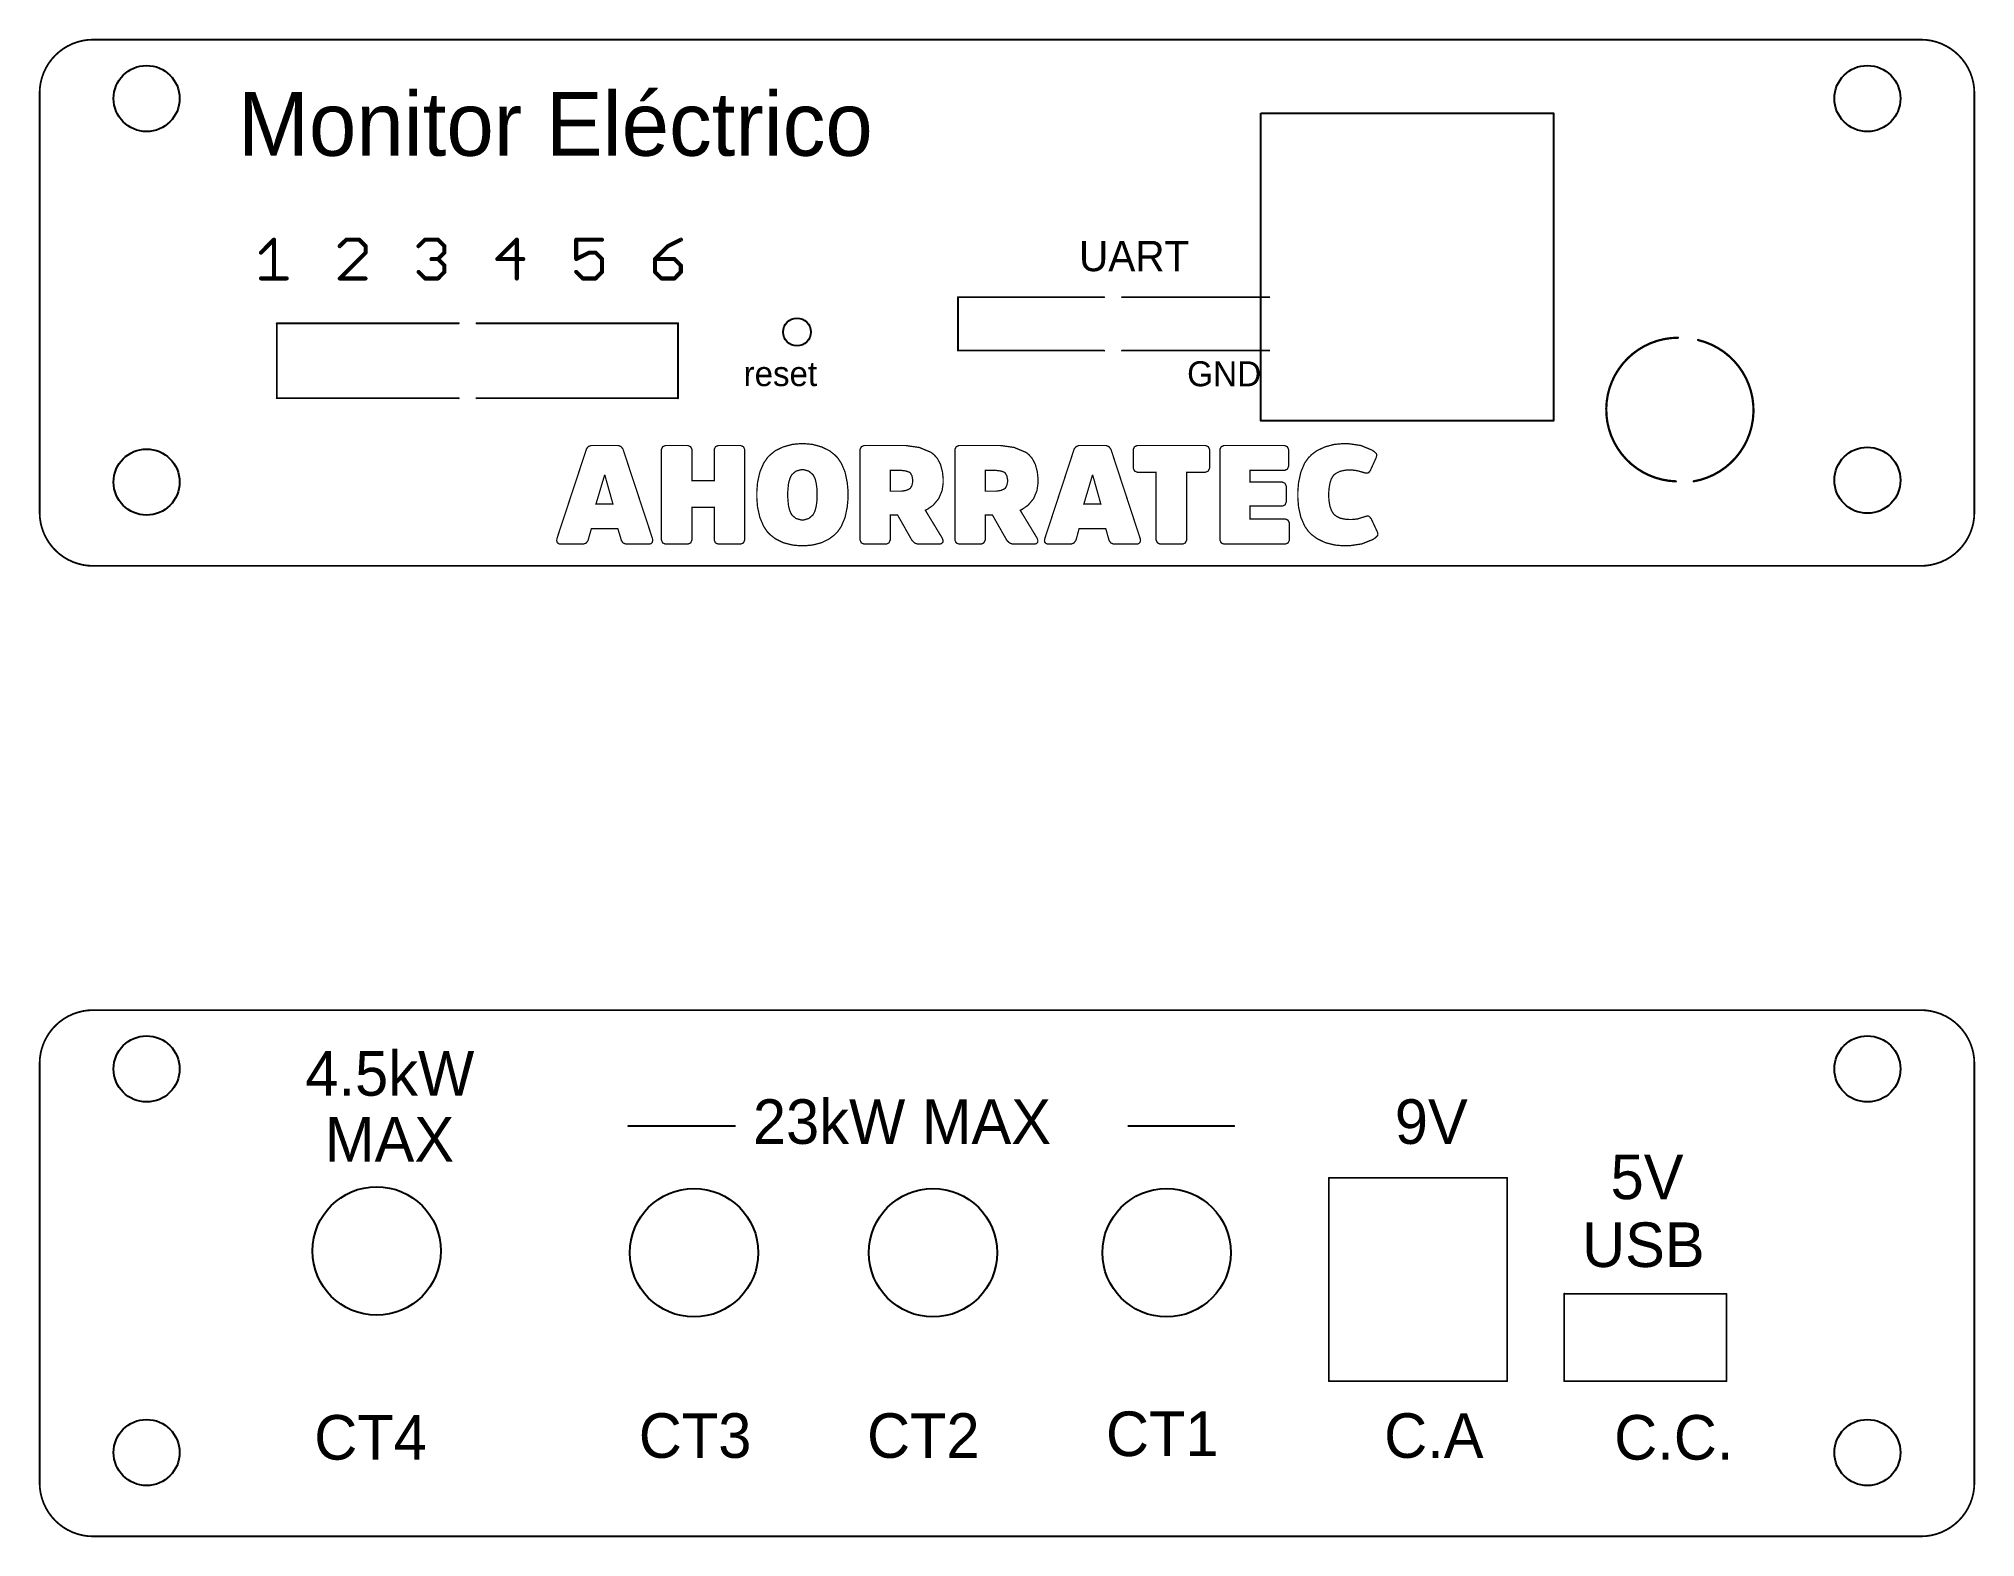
# Model space of a CAD drawing. Extents: x 0 to 109, y 0 to 84.
import ezdxf

# ---------------------------------------------------------------- set-up
doc = ezdxf.new("R2010")
doc.units = 0
doc.header["$MEASUREMENT"] = 0
doc.layers.get('0').update_dxf_attribs({"linetype": 'CONTINUOUS'})
doc.layers.add('20', color=7, linetype='CONTINUOUS')
doc.layers.add('21', color=253, linetype='CONTINUOUS')

# ---------------------------------------------------------------- blocks, each defined once
blk = doc.blocks.new('*U16')
at = {"linetype": 'Continuous'}
blk.add_text('GND', height=1.4, dxfattribs=at).set_placement((64.99, 66.47))

msp = doc.modelspace()

# ---------------------------------------------------------------- linework, layer by layer
at = {"linetype": 'Continuous'}
msp.add_lwpolyline([(68.48, 79.77), (84.9, 79.77), (84.9, 62.54), (68.48, 62.54)], close=True, dxfattribs=at)
at = {"const_width": 0.0717}
for points in [[(30.65, 60.9), (29.02, 55.96), (29.01, 55.93), (29, 55.82), (29.02, 55.73), (29.03, 55.71), (29.04, 55.7), (29.11, 55.64), (29.2, 55.62), (29.23, 55.62), (30.43, 55.62), (30.48, 55.62), (30.65, 55.68), (30.76, 55.83), (30.77, 55.88), (30.94, 56.48), (32.43, 56.48), (32.61, 55.88), (32.62, 55.83), (32.73, 55.68), (32.9, 55.62), (32.95, 55.62), (34.15, 55.62), (34.18, 55.62), (34.27, 55.64), (34.34, 55.7), (34.35, 55.71), (34.36, 55.73), (34.38, 55.82), (34.37, 55.93), (34.36, 55.96), (32.73, 60.9), (32.72, 60.95), (32.6, 61.09), (32.45, 61.15), (32.4, 61.15), (30.98, 61.15), (30.93, 61.15), (30.77, 61.09), (30.66, 60.95), (30.65, 60.9)], [(38.12, 55.62), (39.26, 55.62), (39.31, 55.62), (39.47, 55.69), (39.54, 55.85), (39.54, 55.9), (39.54, 60.87), (39.54, 60.93), (39.47, 61.08), (39.31, 61.15), (39.26, 61.15), (38.12, 61.15), (38.06, 61.15), (37.9, 61.08), (37.83, 60.93), (37.83, 60.87), (37.83, 59.18), (36.58, 59.18), (36.58, 60.87), (36.58, 60.93), (36.51, 61.08), (36.35, 61.15), (36.3, 61.15), (35.15, 61.15), (35.1, 61.15), (34.94, 61.08), (34.87, 60.93), (34.87, 60.87), (34.87, 55.9), (34.87, 55.85), (34.94, 55.69), (35.1, 55.62), (35.15, 55.62), (36.3, 55.62), (36.35, 55.62), (36.51, 55.69), (36.58, 55.85), (36.58, 55.9), (36.58, 57.68), (37.83, 57.68), (37.83, 55.9), (37.83, 55.85), (37.9, 55.69), (38.06, 55.62), (38.12, 55.62)], [(40.22, 58.39), (40.22, 58.22), (40.26, 57.7), (40.39, 57.12), (40.6, 56.62), (40.81, 56.31), (40.89, 56.23), (40.98, 56.14), (41.26, 55.92), (41.7, 55.7), (42.21, 55.57), (42.63, 55.53), (42.78, 55.53), (42.92, 55.53), (43.35, 55.57), (43.85, 55.7), (44.29, 55.92), (44.58, 56.14), (44.66, 56.23), (44.75, 56.31), (44.96, 56.62), (45.17, 57.12), (45.29, 57.7), (45.34, 58.22), (45.34, 58.39), (45.34, 58.56), (45.29, 59.07), (45.17, 59.66), (44.96, 60.15), (44.75, 60.46), (44.66, 60.55), (44.58, 60.63), (44.29, 60.86), (43.85, 61.07), (43.35, 61.21), (42.92, 61.25), (42.78, 61.25), (42.63, 61.25), (42.21, 61.21), (41.7, 61.07), (41.26, 60.86), (40.98, 60.63), (40.89, 60.55), (40.81, 60.46), (40.6, 60.15), (40.39, 59.66), (40.26, 59.07), (40.22, 58.56), (40.22, 58.39)], [(46.01, 60.87), (46.01, 55.9), (46.01, 55.85), (46.08, 55.69), (46.24, 55.62), (46.29, 55.62), (47.42, 55.62), (47.48, 55.62), (47.63, 55.69), (47.7, 55.85), (47.7, 55.9), (47.7, 57.26), (48.11, 57.26), (48.91, 55.85), (48.94, 55.81), (49.08, 55.68), (49.25, 55.62), (49.31, 55.62), (50.45, 55.62), (50.48, 55.62), (50.57, 55.65), (50.64, 55.71), (50.65, 55.73), (50.66, 55.74), (50.66, 55.84), (50.62, 55.95), (50.61, 55.97), (49.67, 57.52), (49.78, 57.57), (50.11, 57.8), (50.42, 58.17), (50.61, 58.62), (50.67, 59.03), (50.67, 59.17), (50.67, 59.29), (50.63, 59.67), (50.52, 60.09), (50.34, 60.43), (50.15, 60.64), (50.07, 60.7), (49.98, 60.77), (49.33, 61.04), (48.55, 61.15), (48.29, 61.15), (46.29, 61.15), (46.24, 61.15), (46.08, 61.08), (46.01, 60.93), (46.01, 60.87)], [(51.33, 60.87), (51.33, 55.9), (51.33, 55.85), (51.4, 55.69), (51.56, 55.62), (51.61, 55.62), (52.74, 55.62), (52.8, 55.62), (52.95, 55.69), (53.03, 55.85), (53.03, 55.9), (53.03, 57.26), (53.43, 57.26), (54.23, 55.85), (54.26, 55.81), (54.4, 55.68), (54.57, 55.62), (54.63, 55.62), (55.77, 55.62), (55.8, 55.62), (55.9, 55.65), (55.96, 55.71), (55.97, 55.73), (55.98, 55.74), (55.98, 55.84), (55.94, 55.95), (55.93, 55.97), (54.99, 57.52), (55.1, 57.57), (55.43, 57.8), (55.74, 58.17), (55.93, 58.62), (55.99, 59.03), (55.99, 59.17), (55.99, 59.29), (55.95, 59.67), (55.84, 60.09), (55.66, 60.43), (55.47, 60.64), (55.4, 60.7), (55.3, 60.77), (54.65, 61.04), (53.87, 61.15), (53.61, 61.15), (51.61, 61.15), (51.56, 61.15), (51.4, 61.08), (51.33, 60.93), (51.33, 60.87)], [(58, 60.9), (56.38, 55.96), (56.37, 55.93), (56.35, 55.82), (56.37, 55.73), (56.38, 55.71), (56.39, 55.7), (56.47, 55.64), (56.56, 55.62), (56.59, 55.62), (57.78, 55.62), (57.84, 55.62), (58, 55.68), (58.11, 55.83), (58.13, 55.88), (58.29, 56.48), (59.79, 56.48), (59.96, 55.88), (59.97, 55.83), (60.08, 55.68), (60.25, 55.62), (60.31, 55.62), (61.5, 55.62), (61.53, 55.62), (61.62, 55.64), (61.69, 55.7), (61.7, 55.71), (61.71, 55.73), (61.74, 55.82), (61.72, 55.93), (61.71, 55.96), (60.09, 60.9), (60.07, 60.95), (59.96, 61.09), (59.8, 61.15), (59.75, 61.15), (58.34, 61.15), (58.29, 61.15), (58.13, 61.09), (58.01, 60.95), (58, 60.9)], [(61.61, 59.65), (62.61, 59.65), (62.61, 55.9), (62.61, 55.85), (62.69, 55.69), (62.84, 55.62), (62.9, 55.62), (64.04, 55.62), (64.1, 55.62), (64.25, 55.69), (64.33, 55.85), (64.33, 55.9), (64.33, 59.65), (65.33, 59.65), (65.38, 59.65), (65.54, 59.72), (65.61, 59.88), (65.61, 59.94), (65.61, 60.87), (65.61, 60.93), (65.54, 61.08), (65.38, 61.15), (65.33, 61.15), (61.61, 61.15), (61.56, 61.15), (61.4, 61.08), (61.33, 60.93), (61.33, 60.87), (61.33, 59.94), (61.33, 59.88), (61.4, 59.72), (61.56, 59.65), (61.61, 59.65)], [(69.91, 58.03), (69.91, 58.82), (69.91, 58.87), (69.84, 59.03), (69.69, 59.1), (69.64, 59.1), (67.87, 59.1), (67.87, 59.75), (69.76, 59.75), (69.81, 59.75), (69.97, 59.82), (70.04, 59.98), (70.04, 60.03), (70.04, 60.87), (70.04, 60.93), (69.97, 61.08), (69.81, 61.15), (69.76, 61.15), (66.48, 61.15), (66.42, 61.15), (66.26, 61.08), (66.19, 60.93), (66.19, 60.87), (66.19, 55.9), (66.19, 55.85), (66.26, 55.69), (66.42, 55.62), (66.48, 55.62), (69.8, 55.62), (69.86, 55.62), (70.01, 55.69), (70.09, 55.85), (70.09, 55.9), (70.09, 56.75), (70.09, 56.8), (70.01, 56.96), (69.86, 57.03), (69.8, 57.03), (67.87, 57.03), (67.87, 57.75), (69.64, 57.75), (69.69, 57.75), (69.84, 57.82), (69.91, 57.98), (69.91, 58.03)], [(72.57, 57.31), (72.54, 57.35), (72.45, 57.5), (72.36, 57.74), (72.31, 58.04), (72.29, 58.3), (72.29, 58.39), (72.29, 58.48), (72.31, 58.74), (72.36, 59.04), (72.44, 59.28), (72.53, 59.43), (72.56, 59.47), (72.59, 59.51), (72.72, 59.6), (72.92, 59.7), (73.18, 59.76), (73.4, 59.78), (73.48, 59.78), (73.57, 59.78), (73.87, 59.74), (74.17, 59.66), (74.23, 59.64), (74.25, 59.63), (74.37, 59.6), (74.46, 59.6), (74.48, 59.6), (74.5, 59.61), (74.56, 59.66), (74.62, 59.74), (74.63, 59.76), (74.95, 60.46), (74.96, 60.48), (74.98, 60.58), (74.98, 60.66), (74.97, 60.67), (74.97, 60.69), (74.83, 60.82), (74.81, 60.83), (74.7, 60.9), (74.09, 61.15), (73.41, 61.25), (73.18, 61.25), (73.04, 61.25), (72.6, 61.21), (72.08, 61.07), (71.63, 60.86), (71.33, 60.64), (71.25, 60.55), (71.16, 60.47), (70.94, 60.16), (70.73, 59.66), (70.6, 59.07), (70.56, 58.56), (70.56, 58.39), (70.56, 58.22), (70.6, 57.7), (70.73, 57.12), (70.95, 56.62), (71.17, 56.31), (71.26, 56.23), (71.35, 56.14), (71.65, 55.92), (72.11, 55.7), (72.63, 55.57), (73.08, 55.53), (73.22, 55.53), (73.45, 55.53), (74.14, 55.63), (74.77, 55.88), (74.87, 55.95), (74.89, 55.96), (75.03, 56.1), (75.04, 56.11), (75.04, 56.12), (75.05, 56.2), (75.02, 56.3), (75.01, 56.32), (74.68, 57.03), (74.67, 57.05), (74.55, 57.18), (74.53, 57.19), (74.52, 57.19), (74.42, 57.19), (74.31, 57.16), (74.28, 57.15), (74.22, 57.13), (73.9, 57.03), (73.6, 57), (73.51, 57), (73.43, 57), (73.2, 57.02), (72.95, 57.07), (72.74, 57.17), (72.61, 57.27), (72.57, 57.31)], [(41.95, 58.39), (41.95, 58.47), (41.97, 58.74), (42, 59.03), (42.07, 59.28), (42.13, 59.42), (42.16, 59.47), (42.19, 59.52), (42.41, 59.71), (42.69, 59.79), (42.78, 59.79), (42.87, 59.79), (43.14, 59.71), (43.36, 59.52), (43.4, 59.47), (43.42, 59.42), (43.49, 59.28), (43.55, 59.03), (43.59, 58.74), (43.6, 58.47), (43.6, 58.39), (43.6, 58.3), (43.59, 58.04), (43.55, 57.74), (43.49, 57.5), (43.42, 57.35), (43.4, 57.31), (43.36, 57.25), (43.14, 57.06), (42.87, 56.98), (42.78, 56.98), (42.69, 56.98), (42.41, 57.06), (42.19, 57.25), (42.16, 57.31), (42.13, 57.35), (42.07, 57.5), (42, 57.74), (41.97, 58.04), (41.95, 58.3), (41.95, 58.39)], [(47.7, 59.75), (48.27, 59.75), (48.35, 59.75), (48.59, 59.72), (48.78, 59.65), (48.8, 59.63), (48.83, 59.61), (48.92, 59.45), (48.96, 59.24), (48.96, 59.17), (48.96, 59.1), (48.92, 58.91), (48.83, 58.75), (48.8, 58.73), (48.77, 58.71), (48.59, 58.63), (48.35, 58.59), (48.27, 58.59), (47.7, 58.59), (47.7, 59.75)], [(53.03, 59.75), (53.59, 59.75), (53.67, 59.75), (53.91, 59.72), (54.1, 59.65), (54.12, 59.63), (54.15, 59.61), (54.24, 59.45), (54.28, 59.24), (54.28, 59.17), (54.28, 59.1), (54.24, 58.91), (54.15, 58.75), (54.12, 58.73), (54.09, 58.71), (53.91, 58.63), (53.67, 58.59), (53.59, 58.59), (53.03, 58.59), (53.03, 59.75)], [(31.68, 59.48), (31.7, 59.48), (32.15, 57.87), (31.2, 57.87), (31.68, 59.48)], [(59.04, 59.48), (59.06, 59.48), (59.51, 57.87), (58.56, 57.87), (59.04, 59.48)]]:
    msp.add_lwpolyline(points, close=True, dxfattribs=at)
at = {"layer": '20'}
for points, const_width in [([(3, 83.9, 0.4142), (0, 80.9)], 0.1), ([(3, 83.92, 1), (3, 83.88)], 0.05), ([(3, 83.88, 1), (3, 83.92)], 0.05), ([(108.5, 80.9, 0.4142), (105.5, 83.9)], 0.1), ([(105.5, 83.92, 1), (105.5, 83.88)], 0.05), ([(105.5, 83.88, 1), (105.5, 83.92)], 0.05), ([(0.03, 80.9, 1), (-0.03, 80.9)], 0.05), ([(-0.03, 80.9, 1), (0.03, 80.9)], 0.05), ([(108.53, 80.9, 1), (108.47, 80.9)], 0.05), ([(108.47, 80.9, 1), (108.53, 80.9)], 0.05), ([(51.52, 69.47, 1), (51.48, 69.47)], 0.05), ([(51.5, 69.49, 1), (51.5, 69.44)], 0.05), ([(59.7, 69.44, 1), (59.7, 69.49)], 0.05), ([(60.7, 69.49, 1), (60.7, 69.44)], 0.05), ([(68.49, 69.47, 1), (68.44, 69.47)], 0.05), ([(68.47, 69.44, 1), (68.47, 69.49)], 0.05), ([(13.32, 68, 1), (13.28, 68)], 0.05), ([(13.3, 68.03, 1), (13.3, 67.97)], 0.05), ([(23.5, 67.97, 1), (23.5, 68.03)], 0.05), ([(24.5, 68.03, 1), (24.5, 67.97)], 0.05), ([(35.83, 68, 1), (35.77, 68)], 0.05), ([(35.8, 67.97, 1), (35.8, 68.03)], 0.05), ([(51.5, 66.49, 1), (51.5, 66.44)], 0.05), ([(51.48, 66.47, 1), (51.52, 66.47)], 0.05), ([(59.7, 66.44, 1), (59.7, 66.49)], 0.05), ([(60.7, 66.49, 1), (60.7, 66.44)], 0.05), ([(68.44, 66.47, 1), (68.49, 66.47)], 0.05), ([(68.47, 66.44, 1), (68.47, 66.49)], 0.05), ([(91.88, 67.19, 0.9847), (91.76, 59.14)], 0.126), ([(91.88, 67.16, 1), (91.88, 67.22)], 0.0629), ([(92.76, 59.14, 0.8145), (93.01, 67.06)], 0.126), ([(93.02, 67.1, 1), (93.01, 67.03)], 0.0629), ([(13.3, 63.83, 1), (13.3, 63.77)], 0.05), ([(13.28, 63.8, 1), (13.32, 63.8)], 0.05), ([(23.5, 63.77, 1), (23.5, 63.83)], 0.05), ([(24.5, 63.83, 1), (24.5, 63.77)], 0.05), ([(35.77, 63.8, 1), (35.83, 63.8)], 0.05), ([(35.8, 63.77, 1), (35.8, 63.83)], 0.05), ([(91.75, 59.11, 1), (91.76, 59.17)], 0.0629), ([(92.76, 59.17, 1), (92.77, 59.11)], 0.0629), ([(0, 57.4, 0.4142), (3, 54.4)], 0.1), ([(0.03, 57.4, 1), (-0.03, 57.4)], 0.05), ([(-0.03, 57.4, 1), (0.03, 57.4)], 0.05), ([(105.5, 54.4, 0.4142), (108.5, 57.4)], 0.1), ([(108.53, 57.4, 1), (108.47, 57.4)], 0.05), ([(108.47, 57.4, 1), (108.53, 57.4)], 0.05), ([(3, 54.42, 1), (3, 54.38)], 0.05), ([(3, 54.38, 1), (3, 54.42)], 0.05), ([(105.5, 54.42, 1), (105.5, 54.38)], 0.05), ([(105.5, 54.38, 1), (105.5, 54.42)], 0.05), ([(3, 29.5, 0.4142), (0, 26.5)], 0.1), ([(3, 29.52, 1), (3, 29.48)], 0.05), ([(3, 29.48, 1), (3, 29.52)], 0.05), ([(108.5, 26.5, 0.4142), (105.5, 29.5)], 0.1), ([(105.5, 29.52, 1), (105.5, 29.48)], 0.05), ([(105.5, 29.48, 1), (105.5, 29.52)], 0.05), ([(0.03, 26.5, 1), (-0.03, 26.5)], 0.05), ([(-0.03, 26.5, 1), (0.03, 26.5)], 0.05), ([(108.53, 26.5, 1), (108.47, 26.5)], 0.05), ([(108.47, 26.5, 1), (108.53, 26.5)], 0.05), ([(72.3, 20.12, 1), (72.3, 20.07)], 0.05), ([(72.33, 20.1, 1), (72.28, 20.1)], 0.05), ([(82.32, 20.1, 1), (82.28, 20.1)], 0.05), ([(82.3, 20.07, 1), (82.3, 20.12)], 0.05), ([(85.5, 13.62, 1), (85.5, 13.57)], 0.05), ([(85.53, 13.6, 1), (85.47, 13.6)], 0.05), ([(94.62, 13.6, 1), (94.58, 13.6)], 0.05), ([(94.6, 13.57, 1), (94.6, 13.62)], 0.05), ([(72.3, 8.72, 1), (72.3, 8.68)], 0.05), ([(72.28, 8.7, 1), (72.33, 8.7)], 0.05), ([(82.28, 8.7, 1), (82.32, 8.7)], 0.05), ([(82.3, 8.68, 1), (82.3, 8.72)], 0.05), ([(85.5, 8.72, 1), (85.5, 8.68)], 0.05), ([(85.47, 8.7, 1), (85.53, 8.7)], 0.05), ([(94.58, 8.7, 1), (94.62, 8.7)], 0.05), ([(94.6, 8.68, 1), (94.6, 8.72)], 0.05), ([(0, 3, 0.4142), (3, 0)], 0.1), ([(0.03, 3, 1), (-0.03, 3)], 0.05), ([(-0.03, 3, 1), (0.03, 3)], 0.05), ([(105.5, 0, 0.4142), (108.5, 3)], 0.1), ([(108.53, 3, 1), (108.47, 3)], 0.05), ([(108.47, 3, 1), (108.53, 3)], 0.05), ([(3, 0.03, 1), (3, -0.03)], 0.05), ([(3, -0.03, 1), (3, 0.03)], 0.05), ([(105.5, 0.03, 1), (105.5, -0.03)], 0.05), ([(105.5, -0.03, 1), (105.5, 0.03)], 0.05)]:
    msp.add_lwpolyline(points, format="xyb", dxfattribs=dict(at, const_width=const_width))
at = {"layer": '20', "const_width": 0.1}
for points in [[(105.5, 83.9), (3, 83.9)], [(0, 80.9), (0, 57.4)], [(108.5, 57.4), (108.5, 80.9)], [(51.5, 69.47), (51.5, 66.47)], [(51.5, 69.47), (59.7, 69.47)], [(60.7, 69.47), (69, 69.47)], [(13.3, 63.8), (13.3, 68)], [(13.3, 68), (23.5, 68)], [(24.5, 68), (35.8, 68)], [(35.8, 68), (35.8, 63.8)], [(51.5, 66.47), (59.7, 66.47)], [(60.7, 66.47), (69, 66.47)], [(13.3, 63.8), (23.5, 63.8)], [(24.5, 63.8), (35.8, 63.8)], [(3, 54.4), (105.5, 54.4)], [(105.5, 29.5), (3, 29.5)], [(0, 26.5), (0, 3)], [(108.5, 3), (108.5, 26.5)], [(72.3, 20.1), (82.3, 20.1)], [(72.3, 8.7), (72.3, 20.1)], [(82.3, 20.1), (82.3, 8.7)], [(85.5, 13.6), (94.6, 13.6)], [(85.5, 8.7), (85.5, 13.6)], [(94.6, 13.6), (94.6, 8.7)], [(82.3, 8.7), (72.3, 8.7)], [(94.6, 8.7), (85.5, 8.7)], [(3, 0), (105.5, 0)]]:
    msp.add_lwpolyline(points, dxfattribs=at)
at = {"layer": '20'}
for centre, radius in [((6, 80.6), 1.85), ((102.5, 80.6), 1.85), ((42.47, 67.51), 0.778), ((6, 59.1), 1.85), ((102.5, 59.2), 1.85), ((6, 26.2), 1.85), ((102.5, 26.2), 1.85), ((18.9, 16), 3.6), ((36.7, 15.9), 3.6), ((50.1, 15.9), 3.6), ((63.2, 15.9), 3.6), ((6, 4.7), 1.85), ((102.5, 4.7), 1.85)]:
    msp.add_circle(centre, radius, dxfattribs=at)
at = {"layer": '21'}
for points, const_width in [([(12.41, 71.96), (13.14, 72.69)], 0.229), ([(13.14, 72.69), (13.14, 70.51)], 0.229), ([(17.2, 72.69), (16.83, 72.33)], 0.229), ([(17.92, 72.69), (17.2, 72.69)], 0.229), ([(18.28, 72.33), (17.92, 72.69)], 0.229), ([(21.25, 72.33), (21.62, 72.69)], 0.229), ([(21.62, 72.69), (22.34, 72.69)], 0.229), ([(22.34, 72.69), (22.7, 72.33)], 0.229), ([(26.76, 72.69), (25.67, 71.6)], 0.229), ([(26.76, 70.51), (26.76, 72.69)], 0.229), ([(31.54, 72.69), (30.09, 72.69)], 0.229), ([(30.09, 72.69), (30.09, 71.6)], 0.229), ([(35.96, 72.69), (35.24, 72.33)], 0.229), ([(16.83, 70.51), (18.28, 71.96)], 0.229), ([(18.28, 71.96), (18.28, 72.33)], 0.229), ([(22.34, 71.6), (21.98, 71.6)], 0.229), ([(22.7, 71.96), (22.34, 71.6)], 0.229), ([(22.34, 71.6), (22.7, 71.24)], 0.229), ([(22.7, 72.33), (22.7, 71.96)], 0.229), ([(25.67, 71.6), (27.12, 71.6)], 0.229), ([(30.09, 71.6), (30.82, 71.96)], 0.229), ([(30.82, 71.96), (31.18, 71.96)], 0.229), ([(31.18, 71.96), (31.54, 71.6)], 0.229), ([(31.54, 71.6), (31.54, 70.88)], 0.229), ([(35.24, 72.33), (34.51, 71.6)], 0.229), ([(34.51, 71.6), (34.51, 70.88)], 0.229), ([(35.6, 71.6), (34.51, 71.6)], 0.229), ([(35.96, 71.24), (35.6, 71.6)], 0.229), ([(12.41, 70.51), (13.86, 70.51)], 0.229), ([(18.28, 70.51), (16.83, 70.51)], 0.229), ([(21.62, 70.51), (21.25, 70.88)], 0.229), ([(22.34, 70.51), (21.62, 70.51)], 0.229), ([(22.7, 70.88), (22.34, 70.51)], 0.229), ([(22.7, 71.24), (22.7, 70.88)], 0.229), ([(30.46, 70.51), (30.09, 70.88)], 0.229), ([(31.18, 70.51), (30.46, 70.51)], 0.229), ([(31.54, 70.88), (31.18, 70.51)], 0.229), ([(34.51, 70.88), (34.88, 70.51)], 0.229), ([(34.88, 70.51), (35.6, 70.51)], 0.229), ([(35.6, 70.51), (35.96, 70.88)], 0.229), ([(35.96, 70.88), (35.96, 71.24)], 0.229), ([(39, 23), (33, 23)], 0.1), ([(67.01, 23), (61.01, 23)], 0.1)]:
    msp.add_lwpolyline(points, dxfattribs=dict(at, const_width=const_width))
for points, const_width in [([(13.2, 72.69, 1), (13.08, 72.69)], 0.114), ([(13.18, 72.65, 1), (13.1, 72.73)], 0.114), ([(17.2, 72.74, 1), (17.2, 72.63)], 0.114), ([(17.24, 72.65, 1), (17.16, 72.73)], 0.114), ([(17.96, 72.73, 1), (17.88, 72.65)], 0.114), ([(17.92, 72.63, 1), (17.92, 72.74)], 0.114), ([(21.62, 72.74, 1), (21.62, 72.63)], 0.114), ([(21.66, 72.65, 1), (21.58, 72.73)], 0.114), ([(22.38, 72.73, 1), (22.3, 72.65)], 0.114), ([(22.34, 72.63, 1), (22.34, 72.74)], 0.114), ([(26.82, 72.69, 1), (26.7, 72.69)], 0.114), ([(26.8, 72.65, 1), (26.72, 72.73)], 0.114), ([(30.09, 72.74, 1), (30.09, 72.63)], 0.114), ([(30.15, 72.69, 1), (30.04, 72.69)], 0.114), ([(31.54, 72.63, 1), (31.54, 72.74)], 0.114), ([(35.99, 72.64, 1), (35.94, 72.74)], 0.114), ([(12.37, 72, 1), (12.45, 71.92)], 0.114), ([(16.79, 72.37, 1), (16.87, 72.28)], 0.114), ([(18.34, 72.33, 1), (18.23, 72.33)], 0.114), ([(18.23, 71.96, 1), (18.34, 71.96)], 0.114), ([(18.24, 72.28, 1), (18.32, 72.37)], 0.114), ([(18.32, 71.92, 1), (18.24, 72)], 0.114), ([(21.21, 72.37, 1), (21.29, 72.28)], 0.114), ([(21.98, 71.66, 1), (21.98, 71.54)], 0.114), ([(22.38, 71.64, 1), (22.3, 71.56)], 0.114), ([(22.3, 71.64, 1), (22.38, 71.56)], 0.114), ([(22.34, 71.54, 1), (22.34, 71.66)], 0.114), ([(22.76, 72.33, 1), (22.65, 72.33)], 0.114), ([(22.65, 71.96, 1), (22.76, 71.96)], 0.114), ([(22.66, 72.28, 1), (22.74, 72.37)], 0.114), ([(22.74, 71.92, 1), (22.66, 72)], 0.114), ([(25.67, 71.66, 1), (25.67, 71.54)], 0.114), ([(25.63, 71.64, 1), (25.71, 71.56)], 0.114), ([(27.12, 71.54, 1), (27.12, 71.66)], 0.114), ([(30.07, 71.65, 1), (30.12, 71.55)], 0.114), ([(30.82, 72.02, 1), (30.82, 71.91)], 0.114), ([(30.84, 71.91, 1), (30.79, 72.01)], 0.114), ([(31.22, 72, 1), (31.14, 71.92)], 0.114), ([(31.18, 71.91, 1), (31.18, 72.02)], 0.114), ([(31.6, 71.6, 1), (31.49, 71.6)], 0.114), ([(31.5, 71.56, 1), (31.58, 71.64)], 0.114), ([(34.57, 71.6, 1), (34.46, 71.6)], 0.114), ([(34.51, 71.66, 1), (34.51, 71.54)], 0.114), ([(34.47, 71.64, 1), (34.55, 71.56)], 0.114), ([(35.21, 72.38, 1), (35.26, 72.27)], 0.114), ([(35.28, 72.28, 1), (35.2, 72.37)], 0.114), ([(35.64, 71.64, 1), (35.56, 71.56)], 0.114), ([(35.6, 71.54, 1), (35.6, 71.66)], 0.114), ([(12.41, 70.57, 1), (12.41, 70.46)], 0.114), ([(13.86, 70.46, 1), (13.86, 70.57)], 0.114), ([(16.83, 70.57, 1), (16.83, 70.46)], 0.114), ([(16.79, 70.55, 1), (16.87, 70.47)], 0.114), ([(18.28, 70.46, 1), (18.28, 70.57)], 0.114), ([(21.29, 70.92, 1), (21.21, 70.84)], 0.114), ([(21.62, 70.57, 1), (21.62, 70.46)], 0.114), ([(21.58, 70.47, 1), (21.66, 70.55)], 0.114), ([(22.3, 70.55, 1), (22.38, 70.47)], 0.114), ([(22.34, 70.46, 1), (22.34, 70.57)], 0.114), ([(22.76, 71.24, 1), (22.65, 71.24)], 0.114), ([(22.65, 70.88, 1), (22.76, 70.88)], 0.114), ([(22.66, 71.2, 1), (22.74, 71.28)], 0.114), ([(22.74, 70.84, 1), (22.66, 70.92)], 0.114), ([(30.04, 71.6, 1), (30.15, 71.6)], 0.114), ([(30.13, 70.92, 1), (30.05, 70.84)], 0.114), ([(30.46, 70.57, 1), (30.46, 70.46)], 0.114), ([(30.42, 70.47, 1), (30.5, 70.55)], 0.114), ([(31.14, 70.55, 1), (31.22, 70.47)], 0.114), ([(31.18, 70.46, 1), (31.18, 70.57)], 0.114), ([(31.49, 70.88, 1), (31.6, 70.88)], 0.114), ([(31.58, 70.84, 1), (31.5, 70.92)], 0.114), ([(34.55, 70.92, 1), (34.47, 70.84)], 0.114), ([(34.46, 70.88, 1), (34.57, 70.88)], 0.114), ([(34.88, 70.57, 1), (34.88, 70.46)], 0.114), ([(34.84, 70.47, 1), (34.92, 70.55)], 0.114), ([(35.56, 70.55, 1), (35.64, 70.47)], 0.114), ([(35.6, 70.46, 1), (35.6, 70.57)], 0.114), ([(36.02, 71.24, 1), (35.9, 71.24)], 0.114), ([(35.9, 70.88, 1), (36.02, 70.88)], 0.114), ([(35.92, 71.2, 1), (36, 71.28)], 0.114), ([(36, 70.84, 1), (35.92, 70.92)], 0.114), ([(13.08, 70.51, 1), (13.2, 70.51)], 0.114), ([(26.7, 70.51, 1), (26.82, 70.51)], 0.114), ([(33, 23.02, 1), (33, 22.98)], 0.05), ([(39, 22.98, 1), (39, 23.02)], 0.05), ([(67, 22.98, 1), (67, 23.02)], 0.05)]:
    msp.add_lwpolyline(points, format="xyb", dxfattribs=dict(at, const_width=const_width))

# ---------------------------------------------------------------- block references
at = {"linetype": 'Continuous'}
msp.add_blockref('*U16', (-0.64, -2), dxfattribs=at)

# ---------------------------------------------------------------- texts
at = {"layer": '21'}
for s, height, p in [('Monitor Eléctrico', 3.5752, (11.12, 77.39)), ('UART', 1.699, (58.29, 70.92)), ('reset', 1.386, (39.48, 64.48)), ('4.5kW', 2.5, (14.9, 24.7)), ('23kW MAX', 2.5, (40, 22)), ('9V', 2.5, (76, 22)), ('MAX', 2.5, (16, 21)), ('5V', 2.5, (88.1, 18.9)), ('USB', 2.5, (86.5, 15.1)), ('CT4', 2.5, (15.4, 4.3)), ('CT3', 2.5, (33.6, 4.4)), ('CT2', 2.5, (46.4, 4.4)), ('CT1', 2.5, (59.8, 4.5)), ('C.A ', 2.5, (75.4, 4.4)), ('C.C.', 2.5, (88.3, 4.3))]:
    msp.add_text(s, height=height, dxfattribs=at).set_placement(p)

doc.saveas('drawing.dxf')
